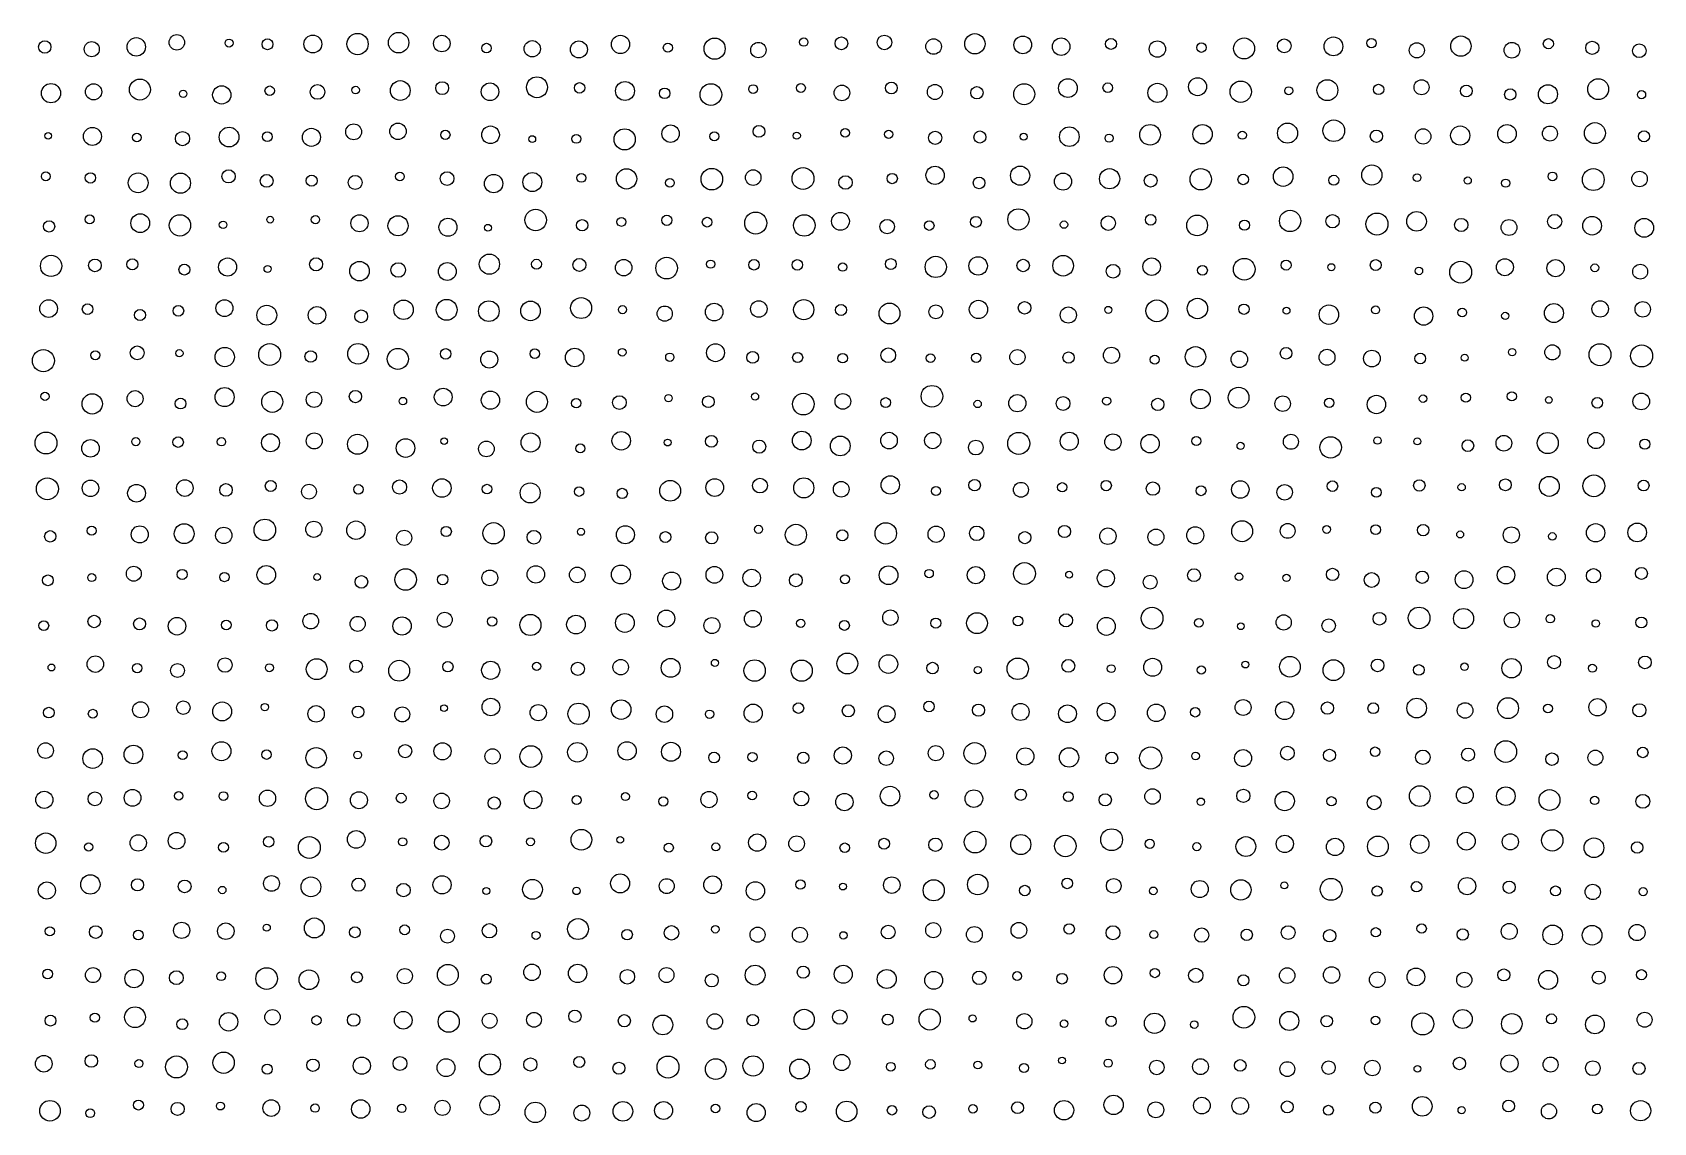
# Model space of a CAD drawing. Extents: x -295 to 305, y -195 to 205.
# Drawn here: x 81.3 to 154.6, y -194.6 to -145.4 of the extents above; entities that cross this region are included whole.
import ezdxf

# ---------------------------------------------------------------- set-up
doc = ezdxf.new("R2010")
doc.units = 0

msp = doc.modelspace()

# ---------------------------------------------------------------- linework, layer by layer
at = {"layer": 'VIA'}
for centre, radius in [((81.8648, -146.0232), 0.2802), ((83.988, -146.1211), 0.3396), ((85.9992, -146.0172), 0.4159), ((87.8351, -145.8154), 0.3497), ((90.1938, -145.8443), 0.1795), ((91.9331, -145.898), 0.2464), ((93.981, -145.8881), 0.4045), ((96.0032, -145.8898), 0.4799), ((97.8589, -145.8273), 0.4615), ((99.8119, -145.867), 0.3726), ((103.8981, -146.1042), 0.3679), ((106.0076, -146.1323), 0.3839), ((107.8873, -145.9076), 0.4131), ((112.1432, -146.0992), 0.4774), ((114.1216, -146.163), 0.349), ((116.1737, -145.8021), 0.1875), ((117.8731, -145.8597), 0.2892), ((119.8183, -145.8174), 0.328), ((122.0395, -146.0029), 0.3506), ((123.9065, -145.8788), 0.4579), ((126.0717, -145.9275), 0.3998), ((127.8057, -146.0072), 0.3951), ((130.0586, -145.885), 0.2466), ((132.1569, -146.1151), 0.3683), ((136.0765, -146.0893), 0.4729), ((137.8907, -145.9736), 0.3121), ((140.1128, -145.9943), 0.4254), ((141.832, -145.8461), 0.2139), ((145.8764, -145.984), 0.4586), ((148.1796, -146.1681), 0.3539), ((149.8298, -145.8759), 0.2295), ((151.8133, -146.0599), 0.2983), ((101.8313, -146.0748), 0.2174), ((110.0288, -146.055), 0.2053), ((134.1455, -146.0511), 0.2132), ((143.8838, -146.1722), 0.3405), ((153.9396, -146.194), 0.3094), ((82.1455, -148.11), 0.4345), ((84.0714, -148.0489), 0.3663), ((86.1644, -147.9471), 0.473), ((88.1229, -148.1372), 0.1683), ((89.865, -148.1874), 0.4123), ((92.0306, -147.9966), 0.2122), ((94.1924, -148.055), 0.3304), ((95.9147, -147.9679), 0.1699), ((97.9326, -147.9902), 0.4472), ((99.8276, -147.8805), 0.2912), ((101.9895, -148.0421), 0.3985), ((104.1136, -147.8429), 0.4734), ((106.0391, -147.8709), 0.2376), ((108.0918, -148.0098), 0.4283), ((109.8859, -148.1163), 0.2392), ((111.9725, -148.1726), 0.4908), ((113.8816, -147.9259), 0.2), ((116.0406, -147.8724), 0.2025), ((117.8973, -148.0978), 0.3544), ((120.1321, -147.875), 0.2681), ((122.0992, -148.0543), 0.3406), ((124.0011, -148.0884), 0.2772), ((126.1356, -148.1553), 0.475), ((128.1115, -147.88), 0.4235), ((129.9151, -147.8648), 0.218), ((132.1566, -148.095), 0.4329), ((133.972, -147.8181), 0.4049), ((135.9234, -148.0431), 0.4831), ((138.0924, -148.002), 0.1812), ((139.8395, -147.9736), 0.4735), ((142.1567, -147.9417), 0.2341), ((144.0949, -147.8432), 0.3385), ((146.1214, -148.01), 0.2647), ((148.1057, -148.1688), 0.2533), ((149.8107, -148.1596), 0.4305), ((152.08, -147.9275), 0.4717), ((154.0393, -148.1772), 0.1869), ((97.83, -149.8339), 0.3726), ((138.0387, -149.915), 0.4531), ((140.1281, -149.8045), 0.489), ((151.9327, -149.9142), 0.4734), ((82.0178, -150.039), 0.1517), ((84.0172, -150.0636), 0.408), ((86.0237, -150.1124), 0.196), ((88.0907, -150.1598), 0.3222), ((90.1927, -150.0918), 0.4463), ((91.9292, -150.0739), 0.2196), ((93.9164, -150.1034), 0.4081), ((95.8241, -149.8555), 0.3577), ((99.9736, -149.9923), 0.2082), ((102.0131, -149.9899), 0.3983), ((103.9001, -150.185), 0.1535), ((105.8915, -150.174), 0.1995), ((108.0752, -150.1963), 0.4781), ((110.1503, -149.9382), 0.3924), ((112.1329, -150.06), 0.2049), ((114.1455, -149.8367), 0.2664), ((115.8578, -150.0294), 0.1599), ((118.0466, -149.8986), 0.195), ((120.0115, -149.9666), 0.1842), ((122.1134, -150.125), 0.2965), ((124.1343, -150.0906), 0.2732), ((126.1126, -150.0746), 0.1612), ((128.1762, -150.0737), 0.4435), ((129.9726, -150.1423), 0.1834), ((131.826, -149.9888), 0.4661), ((134.1967, -149.9618), 0.4383), ((135.9952, -150.0075), 0.1814), ((142.0553, -150.0535), 0.2788), ((144.1688, -150.0642), 0.3469), ((145.8428, -150.025), 0.4336), ((147.9591, -149.9458), 0.4189), ((149.9009, -149.9318), 0.3397), ((154.1532, -150.0592), 0.2526), ((81.9104, -151.8664), 0.1993), ((90.1735, -151.8682), 0.2982), ((97.9191, -151.8757), 0.1958), ((100.0507, -151.9685), 0.311), ((108.1615, -151.981), 0.459), ((112.016, -151.9926), 0.4872), ((113.8862, -151.9218), 0.3518), ((116.1392, -151.9667), 0.4945), ((122.1078, -151.82), 0.4117), ((125.9501, -151.835), 0.4347), ((129.9952, -151.9741), 0.4576), ((134.1179, -151.9954), 0.4836), ((137.8412, -151.8786), 0.4394), ((141.848, -151.8044), 0.4561), ((150.0101, -151.868), 0.1963), ((151.8585, -152.013), 0.4942), ((153.9503, -151.984), 0.3514), ((83.9257, -151.9374), 0.2337), ((86.0848, -152.1593), 0.4472), ((87.9983, -152.1748), 0.4547), ((91.8932, -152.0706), 0.29), ((93.9312, -152.0635), 0.2507), ((95.895, -152.1416), 0.3185), ((102.1543, -152.1936), 0.4156), ((103.9033, -152.1243), 0.4292), ((106.1185, -151.9349), 0.2001), ((110.1232, -152.1588), 0.1974), ((118.057, -152.143), 0.3045), ((120.17, -151.965), 0.2345), ((124.0967, -152.1632), 0.2645), ((127.8902, -152.1023), 0.3865), ((131.8515, -152.0597), 0.2893), ((136.0342, -152.0054), 0.2379), ((140.1286, -152.042), 0.2256), ((143.8929, -151.9245), 0.1725), ((146.1855, -152.0564), 0.161), ((147.8969, -152.1738), 0.1826), ((82.0629, -154.1288), 0.254), ((83.8961, -153.8106), 0.2004), ((86.1816, -153.9824), 0.4242), ((87.9737, -154.0816), 0.4816), ((92.0536, -153.8229), 0.1521), ((94.0994, -153.8224), 0.1893), ((96.0914, -153.9864), 0.3863), ((97.8315, -154.0968), 0.4545), ((100.09, -154.167), 0.4073), ((104.0538, -153.8388), 0.4891), ((106.1543, -154.0751), 0.2551), ((107.9305, -153.9214), 0.203), ((109.9819, -153.8526), 0.232), ((111.8045, -153.9355), 0.219), ((114.0002, -153.9765), 0.4958), ((116.1945, -154.0839), 0.4866), ((117.8303, -153.898), 0.4028), ((119.9417, -154.1379), 0.3258), ((121.8446, -154.0905), 0.2153), ((123.9531, -153.9227), 0.2494), ((125.8765, -153.813), 0.4809), ((127.9352, -154.0469), 0.1671), ((129.9368, -153.9801), 0.3261), ((131.8512, -153.8297), 0.2389), ((133.9521, -154.0828), 0.4687), ((136.0927, -154.0712), 0.2287), ((138.1554, -153.8799), 0.4808), ((140.073, -153.8924), 0.3035), ((142.0782, -154.0232), 0.4985), ((143.8699, -153.8995), 0.4439), ((145.8912, -154.0631), 0.2984), ((148.0474, -154.1769), 0.3574), ((150.1094, -153.9083), 0.3217), ((151.8058, -154.097), 0.4215), ((154.1607, -154.1916), 0.4234), ((89.9241, -154.057), 0.1693), ((101.8965, -154.1892), 0.155), ((82.1495, -155.91), 0.4796), ((84.1295, -155.8879), 0.2869), ((85.8228, -155.8416), 0.2508), ((88.1757, -156.0782), 0.2456), ((90.1274, -155.9614), 0.4088), ((91.9361, -156.0488), 0.1598), ((94.1286, -155.8403), 0.2968), ((96.0906, -156.1465), 0.4413), ((97.841, -156.0949), 0.3292), ((100.0594, -156.1646), 0.4035), ((101.961, -155.8329), 0.4574), ((104.0908, -155.8343), 0.222), ((106.0304, -155.8683), 0.2917), ((108.0338, -155.9937), 0.3721), ((109.9741, -156.0084), 0.4907), ((111.9611, -155.832), 0.1843), ((113.9225, -155.8611), 0.2378), ((115.8801, -155.8648), 0.2371), ((117.9311, -155.9673), 0.187), ((120.1077, -155.8309), 0.2474), ((122.1375, -155.9562), 0.4794), ((124.0544, -155.9131), 0.4175), ((126.0915, -155.8951), 0.2819), ((127.8958, -155.9018), 0.4673), ((130.1523, -156.1539), 0.3119), ((131.8963, -155.9449), 0.3964), ((134.1939, -156.1089), 0.2215), ((136.0834, -156.0624), 0.4901), ((137.9721, -155.8733), 0.2268), ((140.0173, -155.9708), 0.1592), ((142.0259, -155.875), 0.2478), ((143.975, -156.1401), 0.1715), ((145.8627, -156.1934), 0.495), ((147.8623, -155.97), 0.3832), ((150.1538, -156.013), 0.3894), ((151.9285, -155.9969), 0.1758), ((153.9786, -156.1722), 0.3377), ((82.0382, -157.8413), 0.3983), ((89.9853, -157.8205), 0.3831), ((98.0846, -157.8917), 0.4392), ((100.0324, -157.8982), 0.4712), ((101.9364, -157.9555), 0.4676), ((103.8197, -157.9445), 0.442), ((106.109, -157.8152), 0.474), ((114.1382, -157.8572), 0.3724), ((116.1715, -157.888), 0.4567), ((124.0693, -157.8792), 0.4141), ((126.1535, -157.8055), 0.2835), ((132.1317, -157.9418), 0.4916), ((133.9662, -157.8353), 0.4612), ((152.1697, -157.8574), 0.3697), ((154.0948, -157.8723), 0.3492), ((83.8001, -157.8673), 0.2409), ((86.1717, -158.1296), 0.2521), ((87.9035, -157.9395), 0.2422), ((91.8987, -158.1394), 0.4498), ((94.1677, -158.1431), 0.3974), ((96.1668, -158.1901), 0.2879), ((107.9753, -157.8874), 0.1838), ((109.8864, -158.0678), 0.3441), ((112.1218, -157.9956), 0.3988), ((117.8565, -157.901), 0.2521), ((120.0477, -158.0608), 0.4704), ((122.1392, -157.9845), 0.3131), ((128.13, -158.1323), 0.3645), ((129.9361, -157.8982), 0.1588), ((136.0704, -157.8675), 0.2344), ((137.9918, -157.9346), 0.1569), ((139.9095, -158.1133), 0.4387), ((142.0182, -157.8988), 0.1782), ((144.1907, -158.176), 0.4149), ((145.9377, -158.0164), 0.1952), ((147.8793, -158.1704), 0.1617), ((150.0812, -158.0425), 0.4289), ((81.8048, -160.1912), 0.4982), ((84.1462, -159.9462), 0.2054), ((86.0449, -159.8422), 0.3129), ((87.949, -159.8592), 0.1644), ((89.9996, -160.0274), 0.4371), ((92.0295, -159.9164), 0.4934), ((96.0253, -159.8829), 0.4655), ((97.8243, -160.1126), 0.4762), ((99.9874, -159.886), 0.2387), ((104.0153, -159.876), 0.214), ((105.8188, -160.0495), 0.4191), ((107.9644, -159.8105), 0.173), ((112.1827, -159.834), 0.4038), ((119.9924, -159.947), 0.3318), ((125.8282, -160.0341), 0.3438), ((130.0803, -159.9517), 0.3659), ((133.8777, -160.0206), 0.4634), ((137.9731, -159.8581), 0.2635), ((139.8243, -160.0388), 0.359), ((141.8548, -160.0959), 0.3761), ((148.1929, -159.8072), 0.1693), ((150.0102, -159.8173), 0.3419), ((152.1626, -159.9218), 0.4967), ((154.0441, -159.9782), 0.4969), ((93.8849, -160.0061), 0.2603), ((101.9563, -160.1406), 0.3837), ((110.1163, -160.0364), 0.1864), ((113.862, -160.0453), 0.2659), ((115.896, -160.0473), 0.2274), ((117.9311, -160.0805), 0.2154), ((121.9048, -160.0807), 0.1993), ((123.9694, -160.0588), 0.2104), ((128.1399, -160.0509), 0.252), ((132.0386, -160.1436), 0.2027), ((135.8585, -160.1317), 0.3732), ((144.0384, -160.0934), 0.2423), ((146.047, -160.0581), 0.1558), ((81.8747, -161.8064), 0.1866), ((84.0108, -162.1448), 0.4582), ((85.947, -161.9088), 0.3616), ((88.0021, -162.1307), 0.2436), ((89.994, -161.8365), 0.4324), ((92.1468, -162.0519), 0.4756), ((94.0348, -161.953), 0.3512), ((95.9056, -161.8139), 0.2805), ((98.0509, -162.0203), 0.1706), ((99.8739, -161.8355), 0.4014), ((102.0086, -161.9781), 0.4113), ((104.1102, -162.051), 0.4772), ((105.8893, -162.1124), 0.2121), ((107.8388, -162.0862), 0.3118), ((110.0561, -161.888), 0.1654), ((111.8599, -162.0498), 0.2648), ((113.9712, -161.8131), 0.1615), ((116.1514, -162.1559), 0.4886), ((117.9395, -162.0319), 0.3545), ((119.8768, -162.085), 0.2217), ((121.9659, -161.802), 0.4893), ((125.825, -162.1136), 0.3894), ((127.8919, -162.1248), 0.312), ((129.8618, -162.0196), 0.1829), ((132.173, -162.1666), 0.2763), ((134.1064, -161.9267), 0.4395), ((135.8267, -161.8609), 0.4694), ((137.8202, -162.1374), 0.3504), ((139.9215, -162.0961), 0.2109), ((142.0574, -162.1717), 0.4158), ((144.1637, -161.9095), 0.169), ((146.0972, -161.8604), 0.2072), ((148.1772, -161.8042), 0.2071), ((149.8466, -161.9684), 0.1508), ((152.0398, -162.0959), 0.241), ((154.0301, -162.0336), 0.3766), ((124.0314, -162.1486), 0.1661), ((107.9198, -163.8103), 0.4173), ((116.0822, -163.8017), 0.4224), ((81.9208, -163.9114), 0.4962), ((83.932, -164.1535), 0.3974), ((85.98, -163.8508), 0.1862), ((87.8928, -163.8706), 0.2379), ((89.8502, -163.856), 0.1872), ((92.0674, -163.9022), 0.4058), ((94.0437, -163.8187), 0.362), ((96.0013, -163.9683), 0.4538), ((98.1721, -164.1388), 0.4205), ((99.921, -163.8282), 0.1509), ((101.8252, -164.1771), 0.3533), ((103.8261, -163.8891), 0.4315), ((106.0708, -164.157), 0.2051), ((110.02, -163.8916), 0.1542), ((111.9987, -163.8367), 0.2674), ((114.1599, -164.0741), 0.2974), ((117.823, -164.0437), 0.4454), ((120.0257, -163.8007), 0.3749), ((122.0033, -163.8015), 0.3669), ((123.9491, -164.116), 0.3343), ((125.8904, -163.9314), 0.4977), ((128.1741, -163.8293), 0.4076), ((130.1464, -163.8687), 0.3675), ((131.8267, -163.9409), 0.4171), ((133.915, -163.8218), 0.2091), ((135.9156, -164.04), 0.1607), ((138.1896, -163.8568), 0.3381), ((139.9859, -164.1111), 0.4851), ((142.1055, -163.8008), 0.1676), ((143.9061, -163.8368), 0.1544), ((146.19, -164.0319), 0.2628), ((147.819, -163.9227), 0.3568), ((149.8013, -163.9133), 0.4777), ((151.977, -163.8004), 0.3667), ((154.1851, -163.96), 0.2292), ((81.9807, -165.9824), 0.4972), ((83.9303, -165.9561), 0.3727), ((88.1972, -165.9461), 0.3743), ((92.0794, -165.8533), 0.2474), ((97.9023, -165.9002), 0.32), ((99.8143, -165.9461), 0.4176), ((110.1329, -166.0699), 0.4703), ((112.1486, -165.923), 0.3991), ((114.1928, -165.8355), 0.3324), ((116.1718, -165.9381), 0.4534), ((120.0815, -165.8063), 0.4136), ((123.895, -165.815), 0.2611), ((129.8421, -165.8364), 0.2331), ((143.9975, -165.8275), 0.2593), ((147.8862, -165.8002), 0.2675), ((149.871, -165.8704), 0.4501), ((151.8855, -165.848), 0.493), ((154.1354, -165.8323), 0.245), ((86.0118, -166.1805), 0.4012), ((90.0553, -166.0302), 0.2831), ((93.8088, -166.1067), 0.3349), ((96.0418, -166.0046), 0.2132), ((101.8542, -165.9933), 0.216), ((103.8049, -166.165), 0.4518), ((106.0184, -166.1075), 0.214), ((107.9653, -166.1891), 0.2327), ((117.8636, -166.0008), 0.3539), ((122.1469, -166.082), 0.2025), ((125.9871, -166.0251), 0.3365), ((127.8543, -165.9103), 0.2079), ((131.9505, -165.9718), 0.3028), ((134.1294, -166.0663), 0.2245), ((135.9021, -166.0139), 0.3954), ((137.909, -166.139), 0.3483), ((140.0674, -165.8609), 0.2385), ((142.0542, -166.1399), 0.2216), ((145.9087, -165.9107), 0.1649), ((83.9841, -167.8713), 0.2098), ((86.1576, -168.0393), 0.3851), ((88.1646, -168.0069), 0.4486), ((89.9567, -168.0854), 0.3695), ((91.8126, -167.8353), 0.4858), ((94.0264, -167.8092), 0.3649), ((95.9302, -167.85), 0.4166), ((100.012, -167.9071), 0.2303), ((102.1516, -167.9902), 0.4833), ((106.1012, -167.9191), 0.1606), ((108.1084, -168.056), 0.4076), ((114.1293, -167.8122), 0.1831), ((115.818, -168.0601), 0.4793), ((119.8803, -167.9943), 0.4837), ((122.1562, -168.0319), 0.3679), ((123.9905, -167.9907), 0.3279), ((127.9553, -167.9078), 0.2723), ((129.9199, -168.1218), 0.3718), ((132.0884, -168.1634), 0.3638), ((133.8681, -168.0823), 0.3853), ((135.9866, -167.8966), 0.4725), ((138.0419, -167.8807), 0.3354), ((139.8063, -167.8158), 0.1763), ((142.0193, -167.8281), 0.2177), ((144.1709, -167.8454), 0.2576), ((148.1556, -168.0664), 0.3673), ((151.9639, -167.9673), 0.4128), ((153.8427, -167.9498), 0.4216), ((82.1129, -168.1286), 0.2574), ((98.1127, -168.1964), 0.3424), ((103.9763, -168.1711), 0.3095), ((109.9172, -168.1623), 0.2464), ((112.0103, -168.1961), 0.276), ((117.9154, -168.0839), 0.2506), ((126.1665, -168.1855), 0.2731), ((145.8414, -168.0431), 0.1575), ((150.0071, -168.1309), 0.1694), ((82.0068, -170.1147), 0.2429), ((83.9866, -169.9897), 0.1792), ((85.889, -169.8156), 0.3369), ((88.0748, -169.8477), 0.2256), ((89.9854, -169.9669), 0.2092), ((91.8768, -169.8699), 0.422), ((94.1754, -169.9657), 0.1529), ((96.18, -170.183), 0.2864), ((98.1755, -170.0776), 0.4861), ((99.851, -170.0806), 0.2363), ((101.9815, -170.0041), 0.3559), ((104.0613, -169.8464), 0.393), ((105.9311, -169.8693), 0.3526), ((107.9079, -169.8505), 0.4283), ((110.1998, -170.1506), 0.4068), ((112.1305, -169.8666), 0.3773), ((113.8177, -170.0091), 0.3991), ((115.8157, -170.1099), 0.2911), ((118.0326, -170.0636), 0.2041), ((120.003, -169.8849), 0.4221), ((121.8394, -169.8101), 0.189), ((123.947, -169.8805), 0.3876), ((126.1505, -169.8093), 0.4936), ((128.1665, -169.8593), 0.1551), ((129.8284, -170.024), 0.387), ((131.8279, -170.1973), 0.3167), ((133.8133, -169.8824), 0.2902), ((135.8439, -169.9534), 0.169), ((137.9926, -170.0056), 0.1635), ((140.0733, -169.8459), 0.277), ((141.8411, -170.0979), 0.3344), ((144.1305, -169.9775), 0.277), ((146.02, -170.083), 0.4017), ((147.9126, -169.8834), 0.3961), ((150.1892, -169.9699), 0.4038), ((151.8675, -169.9083), 0.3225), ((154.0373, -169.8023), 0.2704), ((109.9583, -171.8408), 0.3832), ((120.0862, -171.8016), 0.3471), ((131.9151, -171.8239), 0.493), ((143.985, -171.8134), 0.4882), ((145.9933, -171.839), 0.4533), ((81.8215, -172.1616), 0.2199), ((84.0972, -171.9758), 0.2824), ((86.1492, -172.0825), 0.2695), ((87.8442, -172.1875), 0.3968), ((90.0678, -172.1299), 0.2181), ((92.132, -172.1522), 0.252), ((93.8865, -171.9587), 0.3524), ((96.0065, -172.0823), 0.3399), ((98.0137, -172.1788), 0.4137), ((99.9421, -171.8946), 0.339), ((102.0823, -171.9695), 0.2101), ((103.8166, -172.1313), 0.4763), ((105.8757, -172.1138), 0.422), ((108.0865, -172.0408), 0.425), ((112.0191, -172.1563), 0.3611), ((113.8703, -171.852), 0.3791), ((116.0387, -172.0549), 0.1877), ((118.01, -172.152), 0.2226), ((122.142, -172.0465), 0.2253), ((124.0023, -172.0494), 0.4705), ((125.8533, -171.9487), 0.2195), ((128.0254, -171.9214), 0.2967), ((129.8492, -172.1943), 0.4053), ((134.0356, -172.0359), 0.1955), ((135.929, -172.1891), 0.1518), ((137.8652, -172.0173), 0.344), ((139.9013, -172.1621), 0.3048), ((142.195, -171.8475), 0.2869), ((148.1777, -171.9099), 0.3435), ((149.9114, -171.851), 0.1887), ((151.9705, -172.0624), 0.1682), ((154.0298, -172.0192), 0.2473), ((84.1518, -173.9013), 0.3721), ((90.0119, -173.9403), 0.326), ((94.157, -174.1277), 0.4702), ((110.1553, -174.0682), 0.4278), ((118.1386, -173.8715), 0.4706), ((119.9964, -173.8957), 0.4215), ((125.8452, -174.1109), 0.4853), ((131.9426, -174.0426), 0.4055), ((138.1458, -174.0185), 0.4664), ((148.1651, -174.0839), 0.4386), ((150.0868, -173.8087), 0.2975), ((154.1916, -173.8246), 0.2878), ((82.1676, -174.053), 0.1566), ((86.0453, -174.0813), 0.2104), ((87.8627, -174.188), 0.3156), ((92.0186, -174.0629), 0.1819), ((95.9354, -173.9998), 0.2843), ((97.8828, -174.1982), 0.4711), ((100.0852, -174.0152), 0.2346), ((102.02, -174.1795), 0.4082), ((104.0983, -174.0016), 0.1861), ((105.9621, -174.1105), 0.2995), ((107.8981, -174.0361), 0.3497), ((112.1554, -173.8459), 0.1604), ((113.9492, -174.1902), 0.485), ((116.0809, -174.1959), 0.4776), ((121.9945, -174.0782), 0.2597), ((124.039, -174.1695), 0.1629), ((128.1321, -173.9796), 0.2896), ((130.069, -174.1043), 0.178), ((134.1409, -174.1662), 0.1877), ((136.1319, -173.9198), 0.1544), ((140.1162, -174.1744), 0.4707), ((142.1089, -173.9585), 0.2868), ((143.9729, -174.1629), 0.2422), ((146.0369, -174.0148), 0.1707), ((151.8205, -174.0838), 0.1807), ((82.0486, -176.0914), 0.2404), ((86.1947, -175.9631), 0.3624), ((88.1272, -175.8684), 0.304), ((89.8835, -176.0367), 0.4289), ((91.812, -175.8401), 0.1655), ((94.1286, -176.1481), 0.3725), ((96.0274, -176.0584), 0.2631), ((98.024, -176.171), 0.3397), ((99.913, -175.8899), 0.1533), ((102.0293, -175.8367), 0.3985), ((104.1697, -176.0925), 0.3676), ((105.9934, -176.1452), 0.4833), ((107.9191, -175.9533), 0.4408), ((109.8746, -176.1611), 0.3706), ((113.8842, -176.1205), 0.4137), ((115.9318, -175.8868), 0.237), ((118.1866, -176.0122), 0.2746), ((119.917, -176.1595), 0.3789), ((121.8314, -175.8148), 0.2385), ((124.0738, -175.9784), 0.2745), ((125.973, -176.0581), 0.3868), ((128.094, -176.1415), 0.4018), ((129.8409, -176.0585), 0.4048), ((132.1039, -176.1012), 0.3971), ((133.8658, -176.0734), 0.2162), ((136.0304, -175.8595), 0.3587), ((137.9078, -175.9979), 0.4097), ((139.8404, -175.8843), 0.2798), ((141.9146, -175.8944), 0.2428), ((143.8758, -175.8849), 0.4448), ((146.0643, -175.993), 0.3517), ((148.0066, -175.8898), 0.4717), ((149.8119, -175.9043), 0.2006), ((152.0486, -175.8492), 0.3903), ((153.942, -175.985), 0.2983), ((84.0338, -176.142), 0.2006), ((111.9157, -176.1651), 0.1919), ((81.903, -177.8061), 0.3532), ((84.0305, -178.1649), 0.4447), ((85.8738, -177.9825), 0.4222), ((88.097, -178.0138), 0.1989), ((89.8505, -177.8323), 0.4288), ((91.8884, -177.9862), 0.2158), ((94.1307, -178.1306), 0.4633), ((96.0068, -178.0056), 0.1779), ((98.157, -177.8284), 0.297), ((99.8416, -177.836), 0.3874), ((102.104, -178.0688), 0.3457), ((103.8355, -178.0762), 0.4912), ((105.9365, -177.8823), 0.4402), ((108.1823, -177.8191), 0.4153), ((110.1701, -177.8583), 0.4291), ((112.1182, -178.1199), 0.244), ((113.8521, -178.0965), 0.2094), ((116.1492, -178.1324), 0.2551), ((117.9367, -178.0248), 0.3872), ((119.8992, -178.1499), 0.3274), ((122.1391, -177.9244), 0.3423), ((123.8996, -177.9298), 0.4869), ((126.1874, -178.0716), 0.3902), ((128.1633, -178.1151), 0.4362), ((130.0934, -178.1405), 0.2701), ((131.8527, -178.1415), 0.4991), ((133.8825, -178.0482), 0.1751), ((136.0281, -178.1471), 0.3841), ((138.0352, -177.9204), 0.3103), ((139.932, -178.0195), 0.2747), ((141.9937, -177.8553), 0.212), ((144.1563, -178.1078), 0.3263), ((146.1992, -177.9872), 0.2961), ((147.9033, -177.8524), 0.4914), ((149.9896, -178.193), 0.2824), ((151.9539, -178.1254), 0.3387), ((154.0966, -177.8899), 0.2388), ((94.1514, -179.9751), 0.499), ((120.0723, -179.861), 0.4421), ((131.9366, -179.8789), 0.3499), ((144.0179, -179.8625), 0.4698), ((146.0523, -179.821), 0.3789), ((147.9059, -179.8636), 0.4208), ((81.8432, -180.0312), 0.3865), ((84.1311, -179.9854), 0.3121), ((85.8331, -179.9406), 0.3778), ((87.9171, -179.8506), 0.19), ((89.9401, -179.8617), 0.1994), ((91.9323, -179.9601), 0.3685), ((96.0669, -180.0503), 0.3834), ((97.9747, -179.9531), 0.2205), ((99.8032, -180.0781), 0.3518), ((102.1846, -180.1776), 0.2777), ((103.9357, -180.0294), 0.4023), ((105.9063, -180.0417), 0.2008), ((108.1117, -179.8809), 0.1801), ((109.826, -180.1016), 0.2092), ((111.8891, -180.0179), 0.3676), ((113.846, -179.8341), 0.195), ((116.0617, -179.9735), 0.3345), ((118.009, -180.1302), 0.3898), ((122.0592, -179.8013), 0.1911), ((123.8615, -179.9756), 0.3976), ((125.9799, -179.8007), 0.2542), ((128.1333, -179.8873), 0.2208), ((129.8003, -180.0311), 0.2762), ((134.12, -180.1167), 0.1696), ((136.0409, -179.8493), 0.2991), ((137.9113, -180.084), 0.4372), ((140.0217, -180.0968), 0.2102), ((141.9533, -180.1581), 0.3171), ((149.8809, -180.0398), 0.4711), ((151.9221, -180.0545), 0.1893), ((154.099, -180.0987), 0.3151), ((81.9086, -181.9883), 0.4629), ((86.087, -181.9758), 0.3685), ((87.8228, -181.8785), 0.3787), ((91.9862, -181.9255), 0.2362), ((93.822, -182.183), 0.4943), ((95.9414, -181.8154), 0.3989), ((99.8093, -181.9659), 0.3338), ((101.8052, -181.8977), 0.2624), ((106.1213, -181.8327), 0.4698), ((107.8775, -181.8395), 0.1508), ((114.0653, -181.9616), 0.3893), ((115.8505, -182.0104), 0.3532), ((123.9164, -181.9384), 0.4924), ((125.9806, -182.0486), 0.454), ((127.9969, -182.1164), 0.4862), ((130.0883, -181.8311), 0.4927), ((136.1554, -182.1403), 0.4469), ((137.916, -182.0199), 0.3911), ((142.1223, -182.1348), 0.4683), ((144.0152, -182.0308), 0.4171), ((146.1204, -181.8969), 0.4012), ((148.1101, -181.9259), 0.3664), ((150.0059, -181.8617), 0.4823), ((83.8509, -182.1577), 0.1862), ((89.9429, -182.178), 0.2219), ((98.0404, -181.9285), 0.185), ((103.8189, -181.9217), 0.1793), ((110.0717, -182.1951), 0.2052), ((112.1971, -182.1582), 0.1786), ((118.022, -182.1927), 0.214), ((119.8031, -182.0108), 0.2446), ((122.1247, -182.0584), 0.3034), ((131.813, -182.0178), 0.2048), ((133.9416, -182.1441), 0.1844), ((140.1857, -182.1572), 0.391), ((151.889, -182.1952), 0.4461), ((153.8452, -182.181), 0.2597), ((81.9602, -184.1246), 0.3883), ((83.9249, -183.8537), 0.4374), ((86.0556, -183.8673), 0.2755), ((88.1876, -183.9411), 0.2894), ((92.1137, -183.8076), 0.3551), ((93.8943, -183.9611), 0.4472), ((96.0485, -183.8633), 0.2986), ((98.08, -184.1077), 0.3045), ((99.8236, -183.8679), 0.4107), ((103.9094, -184.074), 0.4479), ((107.8706, -183.804), 0.4284), ((109.9792, -183.9287), 0.3362), ((112.0531, -183.8674), 0.3997), ((113.986, -184.1417), 0.4131), ((116.0202, -183.8582), 0.2138), ((117.9439, -183.9466), 0.1535), ((120.1493, -183.8819), 0.3729), ((122.045, -184.1174), 0.4766), ((124.0342, -183.8555), 0.4627), ((126.1633, -184.1282), 0.2375), ((128.0805, -183.8037), 0.2399), ((130.1807, -183.9144), 0.3317), ((134.0701, -184.0603), 0.385), ((135.929, -184.0991), 0.4593), ((137.8966, -183.8927), 0.1555), ((140.0082, -184.074), 0.4955), ((142.09, -184.1528), 0.2338), ((143.8699, -183.9567), 0.236), ((146.1546, -183.9274), 0.3892), ((148.0572, -183.9803), 0.2756), ((150.1556, -184.147), 0.2266), ((151.8331, -184.192), 0.3452), ((89.8895, -184.1035), 0.1656), ((101.8205, -184.1478), 0.1576), ((105.8994, -184.1424), 0.1705), ((131.967, -184.1418), 0.1732), ((154.1146, -184.1777), 0.1814), ((94.0496, -185.8187), 0.4515), ((82.0934, -185.9673), 0.2081), ((84.1668, -186.003), 0.2852), ((86.0972, -186.1364), 0.2191), ((88.0526, -185.9264), 0.3664), ((90.0465, -185.9634), 0.3717), ((91.9009, -185.8079), 0.1583), ((95.8832, -186.013), 0.2434), ((98.1294, -185.902), 0.2217), ((100.0671, -186.1885), 0.3116), ((101.965, -185.9441), 0.3248), ((104.069, -186.1579), 0.1807), ((105.9678, -185.8671), 0.4712), ((108.1867, -186.1196), 0.2397), ((110.1932, -186.0388), 0.3262), ((112.1747, -185.8768), 0.1686), ((114.0841, -186.1219), 0.341), ((115.998, -186.1255), 0.3419), ((117.9644, -186.152), 0.166), ((119.9891, -186.0035), 0.3111), ((122.0239, -185.9166), 0.3417), ((123.8845, -186.1119), 0.358), ((125.8947, -185.9249), 0.3546), ((128.1676, -185.8637), 0.235), ((130.1494, -186.0331), 0.3162), ((131.9941, -186.1173), 0.1781), ((134.1589, -186.1408), 0.3227), ((136.195, -186.1272), 0.2559), ((138.0651, -186.0267), 0.3123), ((139.9441, -186.1699), 0.2791), ((142.0284, -186.0142), 0.2112), ((144.1014, -185.8434), 0.2127), ((145.9567, -186.1128), 0.2572), ((148.059, -185.9743), 0.3598), ((150.0212, -186.1329), 0.4439), ((151.805, -186.1462), 0.4425), ((153.8369, -186.0251), 0.3654), ((100.0851, -187.9371), 0.4722), ((103.8869, -187.8209), 0.3703), ((105.9499, -187.8703), 0.4146), ((113.9722, -187.9472), 0.448), ((116.1499, -187.8126), 0.2741), ((117.9564, -187.9094), 0.4058), ((130.1483, -187.9527), 0.3939), ((140.0291, -187.9425), 0.37), ((81.9986, -187.8939), 0.2197), ((84.0452, -187.9468), 0.3415), ((85.8988, -188.1022), 0.4154), ((87.8134, -188.0647), 0.3129), ((89.8341, -188.0004), 0.197), ((91.8936, -188.1017), 0.4897), ((93.8036, -188.1575), 0.4428), ((95.9725, -188.0428), 0.2473), ((98.1393, -187.9941), 0.3401), ((101.8219, -188.1328), 0.2256), ((108.1975, -188.0217), 0.3294), ((109.9674, -187.9444), 0.3372), ((112.0135, -188.1883), 0.294), ((119.9214, -188.1238), 0.4288), ((122.0451, -188.1823), 0.4033), ((124.1042, -188.0707), 0.3056), ((125.8167, -187.9902), 0.199), ((127.8466, -188.1087), 0.2404), ((132.0403, -187.8547), 0.2088), ((133.8916, -187.9629), 0.3235), ((136.0461, -188.1836), 0.2491), ((138.0226, -187.969), 0.3508), ((142.0969, -188.1535), 0.3538), ((143.8413, -188.0295), 0.4012), ((146.0269, -188.1637), 0.3418), ((147.8171, -187.9399), 0.2725), ((149.8179, -188.167), 0.4305), ((152.1064, -188.0577), 0.2947), ((154.0344, -187.9285), 0.228), ((82.1235, -190.0037), 0.2465), ((84.1295, -189.8692), 0.2083), ((85.9453, -189.8499), 0.4696), ((90.1726, -190.0571), 0.4159), ((92.158, -189.8495), 0.3469), ((94.1528, -189.99), 0.2113), ((95.8278, -189.9758), 0.2848), ((98.069, -189.9875), 0.3977), ((100.1238, -190.05), 0.4793), ((101.9732, -190.0069), 0.337), ((103.9784, -189.9674), 0.3351), ((105.8256, -189.8079), 0.2791), ((108.0606, -190.0085), 0.2752), ((109.8018, -190.1976), 0.446), ((112.1519, -190.045), 0.3499), ((113.8657, -189.9806), 0.2614), ((116.192, -189.9503), 0.4574), ((117.8041, -189.8424), 0.3275), ((119.9699, -189.956), 0.2487), ((121.8622, -189.95), 0.4784), ((123.8014, -189.9048), 0.1601), ((126.1409, -190.0342), 0.3454), ((132.0279, -190.1237), 0.4586), ((136.0653, -189.8507), 0.4914), ((138.1186, -190.0201), 0.4305), ((139.8101, -190.0245), 0.2598), ((144.1483, -190.1527), 0.4972), ((145.9583, -189.9315), 0.4272), ((148.1741, -190.1458), 0.463), ((149.9673, -189.9258), 0.2257), ((151.9343, -190.174), 0.4239), ((154.1782, -189.9635), 0.3384), ((88.079, -190.1654), 0.2452), ((127.9406, -190.1424), 0.1703), ((130.0655, -190.0348), 0.2336), ((133.82, -190.1817), 0.1704), ((142.0105, -189.9923), 0.1944), ((81.8214, -191.9516), 0.3759), ((83.9722, -191.8279), 0.2825), ((86.1206, -191.9418), 0.1792), ((87.819, -192.094), 0.4965), ((89.9485, -191.9035), 0.4818), ((91.9204, -192.196), 0.2252), ((93.9883, -192.0172), 0.2801), ((96.1945, -192.0403), 0.3878), ((97.9209, -191.9406), 0.3131), ((100.0023, -192.1284), 0.4034), ((101.9882, -191.9781), 0.4767), ((103.8136, -191.9849), 0.2985), ((106.0242, -191.873), 0.246), ((107.8151, -192.1524), 0.2687), ((110.0364, -192.101), 0.4956), ((112.1911, -192.1927), 0.4671), ((113.881, -192.051), 0.4579), ((115.9841, -192.189), 0.4483), ((117.891, -191.8936), 0.3635), ((120.1035, -192.0867), 0.1969), ((121.8981, -191.9834), 0.2194), ((124.0407, -192.0081), 0.175), ((126.1255, -192.1409), 0.2037), ((127.8457, -191.8033), 0.1533), ((129.9296, -191.925), 0.185), ((132.1275, -192.119), 0.3305), ((134.1048, -192.083), 0.3611), ((135.8992, -192.0278), 0.2622), ((138.028, -192.1952), 0.3359), ((139.8938, -192.1267), 0.3052), ((141.8725, -192.1424), 0.3501), ((145.8086, -191.9387), 0.2802), ((148.0719, -191.9365), 0.3876), ((149.9286, -191.9877), 0.3386), ((151.8387, -192.1529), 0.3343), ((153.9248, -192.1642), 0.2731), ((143.91, -192.1801), 0.1524), ((101.9754, -193.8279), 0.4424), ((130.1764, -193.8091), 0.4362), ((144.1275, -193.8753), 0.4429), ((82.0991, -194.0743), 0.4638), ((83.9197, -194.1861), 0.1992), ((86.0983, -193.8162), 0.2269), ((87.87, -193.9919), 0.2974), ((89.8035, -193.8606), 0.1798), ((92.1044, -193.9514), 0.376), ((94.085, -193.9539), 0.1879), ((96.1479, -193.9955), 0.4153), ((98.001, -193.9682), 0.189), ((99.8408, -193.9407), 0.3427), ((104.0376, -194.1469), 0.4608), ((106.1406, -194.1773), 0.361), ((107.9954, -194.1011), 0.4446), ((109.8365, -194.063), 0.4058), ((112.1814, -193.9745), 0.1991), ((114.0203, -194.1589), 0.408), ((116.0444, -193.8959), 0.2357), ((118.1127, -194.1053), 0.4639), ((120.1598, -194.0546), 0.212), ((121.8395, -194.1375), 0.2866), ((123.8204, -193.9884), 0.1912), ((125.8365, -193.9369), 0.2676), ((127.9359, -194.0512), 0.4371), ((132.0833, -194.0349), 0.358), ((134.1676, -193.8413), 0.3758), ((135.9017, -193.858), 0.3791), ((138.0284, -193.9036), 0.2722), ((139.8846, -194.0538), 0.2248), ((142.0116, -193.9342), 0.2527), ((145.9085, -194.0494), 0.1636), ((148.0303, -193.8626), 0.2663), ((149.8543, -194.1033), 0.3419), ((152.0471, -193.9973), 0.2232), ((153.9991, -194.0716), 0.4576)]:
    msp.add_circle(centre, radius, dxfattribs=at)

doc.saveas('drawing.dxf')
